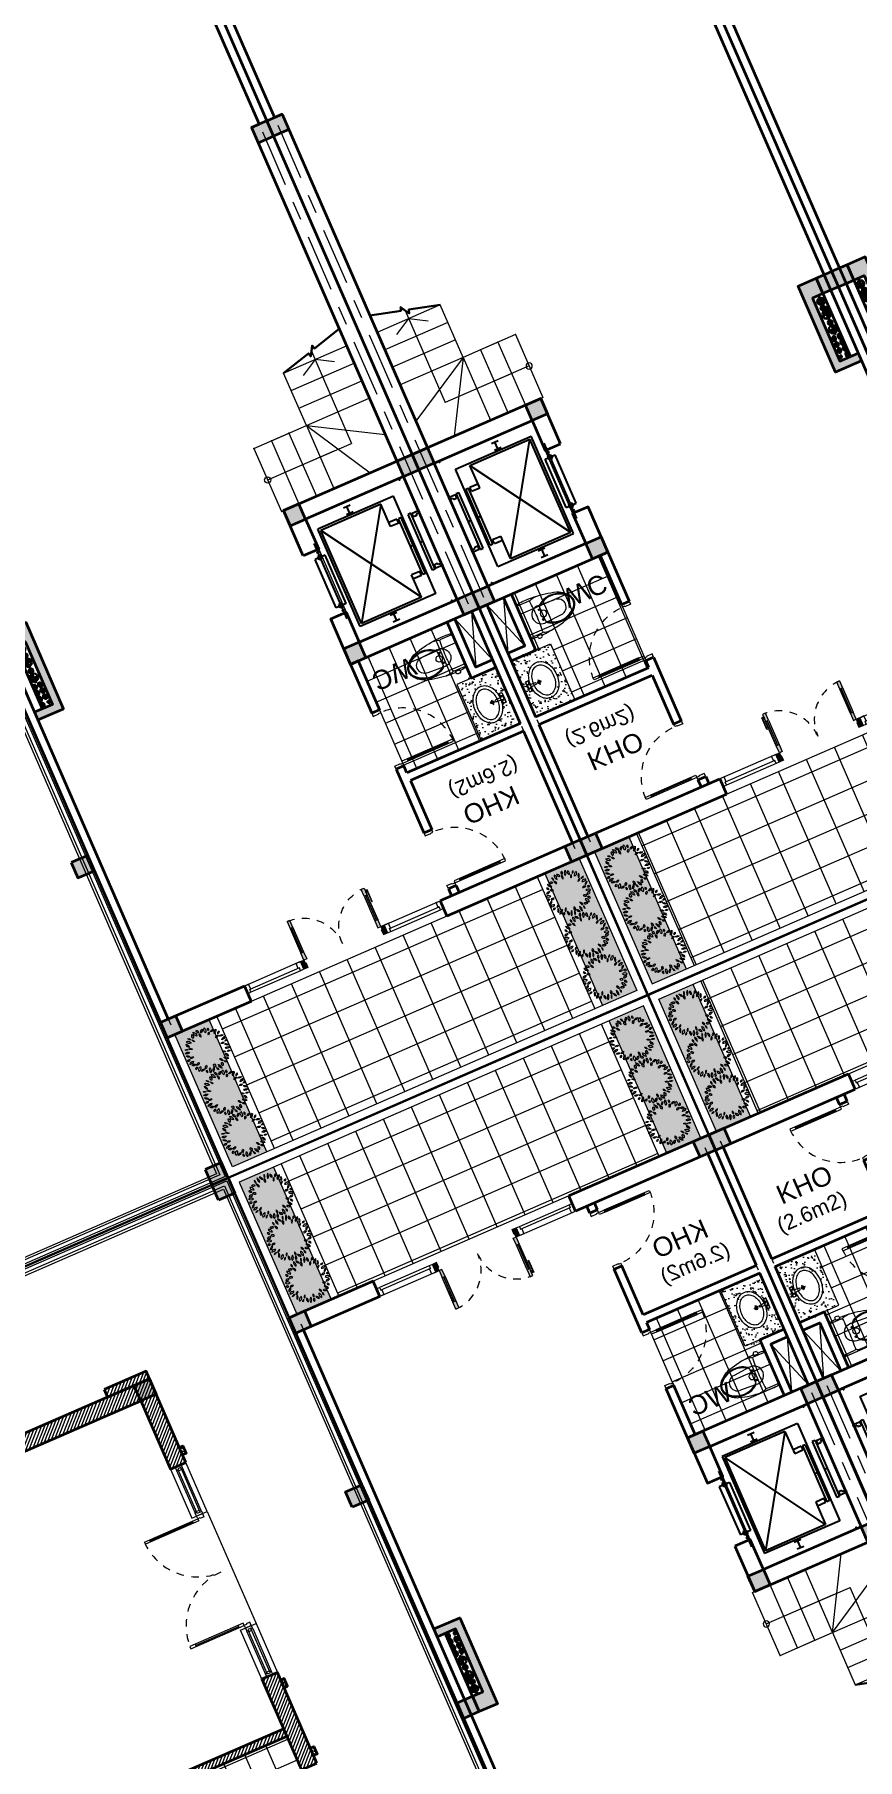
# Model space of a CAD drawing. Header units: millimetres. Extents: x 567980 to 569372, y 2065777 to 2066674.
# Drawn here: x 568692.41 to 568703.2, y 2066442.14 to 2066464.76 of the extents above; entities that cross this region are included whole.
import ezdxf
from ezdxf.enums import TextEntityAlignment as Align

# ---------------------------------------------------------------- set-up
doc = ezdxf.new("R2010")
doc.units = ezdxf.units.MM
for name, pattern in [('ACAD_ISO03W100', [30, 12, -18]), ('CENTER', [3, 1.5, -0.5, 0.5, -0.5]), ('CENTER2', [1.125, 0.75, -0.125, 0.125, -0.125]), ('CONTINOUS', [0]), ('DIVIDEX22', [1.25, 0.625, -0.25, 0, -0.125, 0, -0.25]), ('HIDDEN', [0.75, 0.5, -0.25]), ('HIDDEN2', [0.1875, 0.125, -0.0625]), ('PHANTOM2', [1.25, 0.625, -0.125, 0.125, -0.125, 0.125, -0.125]), ('PHANTOM3', [1.5, 0.625, -0.125, 0.125, -0.125, 0.125, -0.125, 0.125, -0.125])]:
    doc.linetypes.add(name, pattern=pattern)
for name, color, linetype, lineweight in [('A-CAY', 76, 'Continuous', 13), ('A-COT VACH', 2, 'Continuous', 35), ('A-CUA', 25, 'Continuous', 5), ('A-DIM', 251, 'Continuous', 15), ('A-HATCH', 251, 'Continuous', 5), ('A-NET CAT', 214, 'Continuous', 30), ('A-NET THAY', 125, 'Continuous', 18), ('A-NOI THAT', 44, 'Continuous', 9), ('A-TEXT', 7, 'Continuous', 18), ('A-TRUC', 250, 'CENTER', 5), ('A-TUONG', 255, 'Continuous', 35), ('boDnv', 54, 'Continuous', 25), ('N1.1-CN', 4, 'CONTINOUS', 35), ('N1.3-TN', 6, 'CENTER2', 35), ('N1.4-TP', 4, 'PHANTOM2', 35), ('N1.5-TH', 2, 'PHANTOM3', 30), ('N1.6-NM', 3, 'DIVIDEX22', 30), ('N4-OTHER1', 143, 'CONTINOUS', 15)]:
    doc.layers.add(name, color=color, linetype=linetype, lineweight=lineweight)
for name, color, linetype in [('A-NOITHAT', 252, 'Continuous'), ('ChiaLo', 128, 'CENTER'), ('LoLK', 6, 'Continuous'), ('M-CD', 40, 'ACAD_ISO03W100'), ('M-Control', 170, 'CENTER2'), ('M-RP', 140, 'Continuous'), ('QH', 7, 'Continuous')]:
    doc.layers.add(name, color=color, linetype=linetype)
doc.styles.add('A1-arial', font='arial.ttf')

# ---------------------------------------------------------------- blocks, each defined once
blk = doc.blocks.new('NEN')
at = {"layer": 'ChiaLo', "ltscale": 5}
for points in [[(130.171, 135.915), (-19.638, 70.615)], [(16.459, 64.532), (0.476, 101.2)], [(10.959, 62.134), (-5.024, 98.802)], [(5.458, 59.737), (-10.525, 96.405)]]:
    blk.add_lwpolyline(points, dxfattribs=at)
at = {"layer": 'LoLK'}
for points in [[(5.976, 103.597), (0.476, 101.2), (8.467, 82.866), (13.968, 85.263)], [(0.476, 101.2), (-5.024, 98.802), (2.967, 80.468), (8.467, 82.866)], [(-5.024, 98.802), (-10.525, 96.405), (-6.129, 86.321), (-2.533, 78.071), (2.967, 80.468)], [(-6.129, 86.321), (-22.757, 79.074), (-19.638, 70.615), (-2.533, 78.071)], [(8.467, 82.866), (2.967, 80.468), (10.959, 62.134), (16.459, 64.532)], [(2.967, 80.468), (-2.533, 78.071), (1.063, 69.821), (5.458, 59.737), (10.959, 62.134)], [(-2.533, 78.071), (-19.638, 70.615), (-16.52, 62.156), (1.063, 69.821)]]:
    blk.add_lwpolyline(points, close=True, dxfattribs=at)
blk = doc.blocks.new('NEN H01')
at = {"layer": 'LoLK'}
for points in [[(-134.818, 40), (-140.818, 40), (-140.818, 29), (-140.818, 20), (-134.818, 20)], [(-128.818, 40), (-134.818, 40), (-134.818, 20), (-128.818, 20)], [(-122.818, 40), (-128.818, 40), (-128.818, 20), (-122.818, 20)], [(-140.818, 29), (-158.956, 29), (-159.478, 20), (-140.818, 20)], [(-140.818, 20), (-159.478, 20), (-159.999, 11), (-140.818, 11)], [(-134.818, 20), (-140.818, 20), (-140.818, 11), (-140.818, 0), (-134.818, 0)], [(-128.818, 20), (-134.818, 20), (-134.818, 0), (-128.818, 0)]]:
    blk.add_lwpolyline(points, close=True, dxfattribs=at)
blk = doc.blocks.new('cot 220')
at = {"layer": 'A-COT VACH'}
h = blk.add_hatch(color=256, dxfattribs=at)
h.dxf.hatch_style = 1
h.paths.add_polyline_path([(110, 110), (-110, 110), (-110, -110), (110, -110)])
blk.add_lwpolyline([(-110, -110), (110, -110), (110, 110), (-110, 110)], close=True, dxfattribs=at)
blk = doc.blocks.new('phào cửa')
at = {"layer": 'A-HATCH'}
h = blk.add_hatch(dxfattribs=at)
h.set_pattern_fill('ANSI31', color=256, scale=250)
h.set_pattern_definition([(45, (-237697.46, 7620.01), (-22.097087, 22.097087), [])])
h.paths.add_polyline_path([(0, 0), (0, 110), (-50, 110), (-50, 0)])
at = {"layer": 'A-TUONG'}
blk.add_lwpolyline([(0, 0), (0, 110), (-50, 110), (-50, 0)], close=True, dxfattribs=at)
blk = doc.blocks.new('*U400')
at = {"layer": 'A-CUA', "color": 32}
for points in [[(60, -40), (45, -40), (45, -18), (0, -18), (0, -40), (0, -40), (0, -82), (0, -82), (0, -103), (45, -103), (45, -82), (60, -82)], [(30, -82), (60, -82), (60, -40), (30, -40)], [(640, -40), (655, -40), (655, -18), (700, -18), (700, -40), (700, -40), (700, -82), (700, -82), (700, -103), (655, -103), (655, -82), (640, -82)], [(670, -82), (640, -82), (640, -40), (670, -40)]]:
    blk.add_lwpolyline(points, close=True, dxfattribs=at)
at = {"layer": 'A-CUA', "color": 37, "lineweight": -2}
for points in [[(45, -18), (655, -18), (655, -40), (45, -40)], [(45, -82), (655, -82), (655, -103), (45, -103)]]:
    blk.add_lwpolyline(points, close=True, dxfattribs=at)
blk = doc.blocks.new('*U375')
for p, q in [((90, -100), (50, -100)), ((70, -100), (70, -917)), ((2043, -100), (2083, -100)), ((2063, -100), (2063, -917)), ((90, -917), (50, -917)), ((2043, -917), (2083, -917))]:
    blk.add_line(p, q)
for points in [[(0, 113), (60, 113), (60, 40), (50, 40), (50, 0), (0, 0)], [(50, 0), (90, 0), (90, -1017), (50, -1017)], [(2083, 0), (2043, 0), (2043, -1017), (2083, -1017)], [(2133, 113), (2073, 113), (2073, 40), (2083, 40), (2083, 0), (2133, 0)]]:
    blk.add_lwpolyline(points, close=True)
at = {"linetype": 'HIDDEN2'}
for centre, start, end in [((50, 0), 270, 0), ((2083, 0), 180, 270)]:
    blk.add_arc(centre, 1017, start, end, dxfattribs=at)
blk = doc.blocks.new('CỦA DI SAU')
at = {"layer": 'A-NET THAY'}
blk.add_line((2200, 0), (3800, 0), dxfattribs=at)
for points in [[(2200, 0), (1500, 0), (1500, -220), (2200, -220)], [(3800, 0), (4500, 0), (4500, -220), (3800, -220)]]:
    blk.add_lwpolyline(points, close=True, dxfattribs=at)
at = {"layer": 'A-CUA', "xscale": -1}
blk.add_blockref('*U400', (2200, -49, 0), dxfattribs=at)
at = {"layer": 'A-CUA', "extrusion": (0, 0, -1), "xscale": -0.7500000000000002, "yscale": 0.7500000000000002, "zscale": -0.7500000000000002}
blk.add_blockref('*U375', (-2200, -152), dxfattribs=at)
at = {"layer": 'A-CUA'}
blk.add_blockref('*U400', (3800, -49), dxfattribs=at)
at = {"layer": 'A-TUONG', "xscale": -1, "rotation": 90}
blk.add_blockref('phào cửa', (1390, 0, 0), dxfattribs=at)
at = {"layer": 'A-TUONG', "rotation": 270}
blk.add_blockref('phào cửa', (4610, 0, 0), dxfattribs=at)
blk = doc.blocks.new('A$C1a95cbaf')
at = {"layer": 'A-HATCH'}
h = blk.add_hatch(dxfattribs=at)
h.set_pattern_fill('ANSI31', color=256, scale=300)
h.set_pattern_definition([(45, (-121341.862, 350750.01), (-26.5165043, 26.5165043), [])])
h.paths.add_polyline_path([(110, 600), (0, 600), (0, 0), (110, 0)])
at = {"layer": 'A-TUONG', "elevation": 0}
blk.add_lwpolyline([(110, 0), (0, 0), (0, 600), (110, 600)], close=True, dxfattribs=at)
blk = doc.blocks.new('cum dh a3.3.1.6.7')
at = {"layer": 'A-HATCH'}
h = blk.add_hatch(dxfattribs=at)
h.set_pattern_fill('ANSI31', color=256, scale=0.3)
h.set_pattern_definition([(45, (-120.69891, 437.5), (-0.0265165043, 0.0265165043), [])])
h.paths.add_polyline_path([(6.999, -5.23), (6.779, -5.23), (6.779, -3.8), (6.999, -3.8)])
h.paths.add_polyline_path([(5.799, 0), (6.999, 0), (6.999, -2.2), (6.779, -2.2), (6.779, -0.22), (5.799, -0.22)])
h.paths.add_polyline_path([(1.499, 0), (2.799, 0), (2.799, -0.22), (1.499, -0.22)])
h.paths.add_polyline_path([(2.089, -2.47), (2.089, -2.58), (1.979, -2.58), (1.979, -2.47)])
h.paths.add_polyline_path([(2.089, -1.67), (2.089, -0.22), (1.979, -0.22), (1.979, -1.67)])
at = {"layer": 'A-HATCH', "ltscale": 100, "transparency": 33554687}
h = blk.add_hatch(dxfattribs=at)
h.set_pattern_fill('_USER', color=256, scale=0.3, double=1, pattern_type=0)
h.set_pattern_definition([(360, (-5295.39034, -142.6809), (1e-17, 0.3), []), (90, (-5295.39034, -142.6809), (-0.3, 3e-17), [])])
h.paths.add_polyline_path([(0.709, -1.28), (0.709, -2.58), (1.979, -2.58), (1.979, -2.47), (1.979, -1.67), (1.979, -0.22), (1.499, -0.22), (0.599, -0.22), (0.109, -0.22), (0.109, -1.28)])
at = {"layer": 'A-TUONG', "elevation": 0}
for points in [[(1.499, 0), (2.799, 0), (2.799, -0.22), (1.499, -0.22)], [(5.799, 0), (6.999, 0), (6.999, -2.2), (6.779, -2.2), (6.779, -0.22), (5.799, -0.22)], [(2.089, -1.67), (2.089, -0.22), (1.979, -0.22), (1.979, -1.67)]]:
    blk.add_lwpolyline(points, close=True, dxfattribs=at)
at = {"layer": 'A-COT VACH', "xscale": 0.001, "yscale": 0.001, "zscale": 0.001, "rotation": 359.9999999999999}
blk.add_blockref('cot 220', (6.889, -0.11, 0), dxfattribs=at)
at = {"layer": 'A-TUONG'}
for name, p, xscale, yscale, zscale, rotation in [('phào cửa', (1.609, 0, 0), 0.0009999999999999998, 0.0009999999999999998, 0.0009999999999999998, 270), ('CỦA DI SAU', (7.299, 0), -0.001, 0.001, 0.001, 359.9999999999999), ('A$C1a95cbaf', (6.998, -0.6, 0), 0.001, 0.001, 0.001, 359.9999999999999)]:
    blk.add_blockref(name, p, dxfattribs=dict(at, xscale=xscale, yscale=yscale, zscale=zscale, rotation=rotation))
blk = doc.blocks.new('*U308')
h = blk.add_hatch(color=254)
h.dxf.hatch_style = 1
h.paths.add_polyline_path([(22, 345), (22, 514), (50, 514), (50, 486), (27, 486), (27, 345)])
h = blk.add_hatch(color=253)
h.dxf.hatch_style = 1
h.paths.add_polyline_path([(50, 450), (90, 450), (90, 550), (50, 550)])
h.paths.add_polyline_path([(50, 100), (90, 100), (90, 0), (50, 0)])
h = blk.add_hatch(color=253)
h.dxf.hatch_style = 1
h.paths.add_polyline_path([(1150, 100), (1110, 100), (1110, 0), (1150, 0)])
h.paths.add_polyline_path([(1150, 450), (1110, 450), (1110, 550), (1150, 550)])
h = blk.add_hatch(color=254)
h.dxf.hatch_style = 1
h.paths.add_polyline_path([(50, 450), (90, 450), (90, 100), (50, 100)])
h = blk.add_hatch(color=254)
h.dxf.hatch_style = 1
h.paths.add_polyline_path([(1110, 450), (1150, 450), (1150, 100), (1110, 100)])
h = blk.add_hatch(color=253)
h.dxf.hatch_style = 1
h.paths.add_polyline_path([(0, 0), (50, 0), (50, -40), (60, -40), (60, -110), (0, -110)])
h = blk.add_hatch(color=253)
h.dxf.hatch_style = 1
h.paths.add_polyline_path([(1200, 0), (1150, 0), (1150, -40), (1140, -40), (1140, -110), (1200, -110)])
at = {"linetype": 'Continuous'}
blk.add_line((70, 100), (70, 450), dxfattribs=at)
for p, q in [((90, 450), (90, 100)), ((1110, 450), (1110, 100)), ((1130, 100), (1130, 450))]:
    blk.add_line(p, q)
for points in [[(22, 345), (22, 514), (50, 514), (50, 486), (27, 486), (27, 345)], [(50, 450), (90, 450), (90, 100), (50, 100)], [(1110, 450), (1150, 450), (1150, 100), (1110, 100)], [(0, 0), (50, 0), (50, -40), (60, -40), (60, -110), (0, -110)], [(1200, 0), (1150, 0), (1150, -40), (1140, -40), (1140, -110), (1200, -110)]]:
    blk.add_lwpolyline(points, close=True)
for points in [[(50, 450), (90, 450), (90, 550), (50, 550), (50, 450)], [(50, 453), (50, 100)], [(1150, 450), (1110, 450), (1110, 550), (1150, 550), (1150, 450)], [(1150, 453), (1150, 100)], [(50, 100), (90, 100), (90, 0), (50, 0), (50, 100)], [(1150, 100), (1110, 100), (1110, 0), (1150, 0), (1150, 100)]]:
    blk.add_lwpolyline(points)
at = {"linetype": 'HIDDEN', "ltscale": 30}
for points in [[(600, 0, 0.414214), (50, 550, 0.414214)], [(600, 0, -0.414214), (1150, 550, -0.414214)]]:
    blk.add_lwpolyline(points, format="xyb", dxfattribs=at)
blk = doc.blocks.new('*U295')
at = {"ltscale": 10}
for p, q in [((800, 0), (0, 0)), ((755, -70), (45, -70)), ((755, -110), (45, -110))]:
    blk.add_line(p, q, dxfattribs=at)
for points in [[(0, -110), (45, -110), (45, -70), (60, -70), (60, 0), (0, 0)], [(800, -110), (755, -110), (755, -70), (740, -70), (740, 0), (800, 0)]]:
    blk.add_lwpolyline(points, close=True, dxfattribs=at)
blk = doc.blocks.new('*U307')
blk.add_line((70, -100), (70, -867))
for points in [[(0, 147), (60, 147), (60, 40), (50, 40), (50, 0), (0, 0)], [(1067, 147), (1007, 147), (1007, 40), (1017, 40), (1017, 0), (1067, 0)], [(50, 0), (50, -967), (90, -967), (90, 0)], [(50, -100), (90, -100), (90, -867), (50, -867)]]:
    blk.add_lwpolyline(points, close=True)
at = {"linetype": 'HIDDEN'}
blk.add_arc((50, 0), 967, 270, 0, dxfattribs=at)
blk = doc.blocks.new('AP11B2')
at = {"layer": 'A-NOITHAT'}
for p, q in [((558, 1417), (-568, 1417)), ((-435, 1392), (-435, 1442)), ((-385, 1392), (-385, 1442)), ((-335, 1442), (-385, 1442)), ((360, 1492), (-360, 1492)), ((-360, 1342), (-360, 1492)), ((-335, 1392), (-335, 1442)), ((385, 1442), (335, 1442)), ((335, 1392), (335, 1442)), ((360, 1342), (360, 1492)), ((385, 1392), (385, 1442)), ((435, 1392), (435, 1442)), ((-725, 166), (-725, 1292)), ((725, 1292), (-725, 1292)), ((-695, 366), (-695, 1262)), ((695, 1262), (-695, 1262)), ((695, 366), (-695, 1262)), ((-695, 366), (695, 1262)), ((-335, 1392), (-385, 1392)), ((360, 1342), (-360, 1342)), ((385, 1392), (335, 1392)), ((695, 366), (695, 1262)), ((725, 166), (725, 1292)), ((-850, 757), (-850, 857)), ((-750, 807), (-850, 807)), ((-750, 757), (-750, 857)), ((750, 757), (750, 857)), ((750, 807), (850, 807)), ((850, 757), (850, 857)), ((-360, 366), (-695, 366)), ((-420, 246), (-420, 366)), ((-360, 246), (-420, 246)), ((-360, 246), (-360, 366)), ((695, 366), (360, 366)), ((360, 246), (360, 366)), ((420, 246), (360, 246)), ((420, 246), (420, 366)), ((725, 166), (-725, 166)), ((417, 226), (-417, 226)), ((-417, 186), (-417, 226)), ((417, 186), (-417, 186)), ((417, 79), (-417, 79)), ((-417, 39), (-417, 79)), ((417, 39), (-417, 39)), ((-407, -67), (-407, 25)), ((-367, 25), (-407, 25)), ((-357, -15), (-357, 15)), ((0, 186), (0, 226)), ((0, 39), (0, 79)), ((357, -15), (357, 15)), ((407, 25), (367, 25)), ((407, -67), (407, 25)), ((417, 186), (417, 226)), ((417, 39), (417, 79)), ((-387, -77), (-397, -77)), ((-377, -67), (-377, -25)), ((-367, -25), (-377, -25)), ((377, -25), (367, -25)), ((377, -67), (377, -25)), ((397, -77), (387, -77))]:
    blk.add_line(p, q, dxfattribs=at)
for centre, start, end in [((-367, 15), 0, 90), ((367, 15), 90, 180), ((-397, -67), 180, 270), ((-387, -67), 270, 0), ((-367, -15), 270, 0), ((367, -15), 180, 270), ((387, -67), 180, 270), ((397, -67), 270, 0)]:
    blk.add_arc(centre, 10, start, end, dxfattribs=at)
for p in [(-900, 0), (900, 0)]:
    blk.add_point(p, dxfattribs=at)
blk = doc.blocks.new('*U306')
blk.add_line((70, -100), (70, -867))
for points in [[(0, 147), (60, 147), (60, 40), (50, 40), (50, 0), (0, 0)], [(1067, 147), (1007, 147), (1007, 40), (1017, 40), (1017, 0), (1067, 0)], [(50, 0), (50, -967), (90, -967), (90, 0)], [(50, -100), (90, -100), (90, -867), (50, -867)]]:
    blk.add_lwpolyline(points, close=True)
at = {"linetype": 'HIDDEN'}
blk.add_arc((50, 0), 967, 270, 0, dxfattribs=at)
blk = doc.blocks.new('xi')
for p, q in [((31751, -119432), (31751, -119586)), ((31977, -119418), (31763, -119418)), ((31977, -119418), (32191, -119418)), ((32202, -119432), (32202, -119586)), ((32234, -119513), (32202, -119517)), ((32215, -119526), (32202, -119526)), ((32215, -119563), (32202, -119563)), ((32234, -119573), (32202, -119569)), ((32215, -119516), (32215, -119571)), ((32256, -119534), (32256, -119553)), ((31855, -119684), (31870, -119914)), ((31858, -119700), (31867, -119700)), ((31879, -119691), (32075, -119691)), ((31900, -119663), (31900, -119691)), ((31902, -119661), (31912, -119661)), ((31914, -119663), (31914, -119691)), ((31914, -119678), (31927, -119678)), ((31929, -119680), (31929, -119691)), ((32025, -119680), (32025, -119691)), ((32040, -119678), (32027, -119678)), ((32040, -119663), (32040, -119691)), ((32052, -119661), (32042, -119661)), ((32054, -119663), (32054, -119691)), ((32098, -119684), (32083, -119914)), ((32096, -119700), (32087, -119700))]:
    blk.add_line(p, q)
blk.add_circle((31977, -119703), 42.5)
for points in [[(31732, -119673), (31727, -119629), (31725, -119585), (31726, -119541)], [(31726, -119541), (31726, -119510), (31728, -119478), (31732, -119447)], [(31732, -119447), (31733, -119431), (31746, -119418), (31763, -119418)], [(31735, -119709), (31735, -119679), (31738, -119650), (31744, -119622)], [(31744, -119622), (31747, -119614), (31752, -119607), (31758, -119601)], [(31751, -119432), (31751, -119424), (31758, -119418), (31766, -119418)], [(31758, -119601), (31754, -119597), (31751, -119592), (31751, -119586)], [(31977, -119611), (31904, -119610), (31831, -119607), (31758, -119601)], [(32195, -119601), (32122, -119607), (32050, -119610), (31977, -119611)], [(32187, -119418), (32195, -119418), (32202, -119424), (32202, -119432)], [(32191, -119418), (32207, -119418), (32220, -119431), (32221, -119447)], [(32202, -119586), (32202, -119592), (32199, -119597), (32195, -119601)], [(32195, -119601), (32201, -119607), (32206, -119614), (32209, -119622)], [(32209, -119622), (32215, -119650), (32218, -119679), (32218, -119709)], [(32221, -119447), (32224, -119469), (32226, -119492), (32226, -119514)], [(32228, -119573), (32227, -119606), (32225, -119639), (32221, -119673)], [(31790, -119971), (31759, -119874), (31740, -119774), (31732, -119673)], [(31797, -119926), (31789, -119886), (31790, -119845), (31801, -119805)], [(31899, -120097), (31831, -120035), (31796, -119943), (31805, -119851)], [(31801, -119805), (31810, -119769), (31827, -119734), (31850, -119704)], [(31805, -119851), (31807, -119829), (31812, -119808), (31820, -119788)], [(31820, -119788), (31832, -119754), (31849, -119723), (31871, -119695)], [(31850, -119704), (31852, -119701), (31854, -119700), (31858, -119700)], [(31871, -119695), (31873, -119692), (31875, -119691), (31879, -119691)], [(31900, -119663), (31900, -119662), (31901, -119661), (31902, -119661)], [(31912, -119661), (31913, -119661), (31914, -119662), (31914, -119663)], [(31927, -119678), (31928, -119678), (31929, -119679), (31929, -119680)], [(32025, -119680), (32025, -119679), (32026, -119678), (32027, -119678)], [(32040, -119663), (32040, -119662), (32041, -119661), (32042, -119661)], [(32052, -119661), (32053, -119661), (32054, -119662), (32054, -119663)], [(32148, -119851), (32158, -119943), (32123, -120035), (32054, -120097)], [(32075, -119691), (32078, -119691), (32081, -119692), (32083, -119695)], [(32083, -119695), (32104, -119723), (32122, -119754), (32134, -119788)], [(32096, -119700), (32099, -119700), (32102, -119701), (32104, -119704)], [(32104, -119704), (32127, -119734), (32143, -119769), (32152, -119805)], [(32134, -119788), (32141, -119808), (32146, -119829), (32148, -119851)], [(32152, -119805), (32163, -119845), (32165, -119886), (32157, -119926)], [(32221, -119673), (32214, -119774), (32194, -119874), (32163, -119971)], [(31803, -120001), (31798, -119992), (31793, -119981), (31790, -119971)], [(31882, -120098), (31839, -120049), (31809, -119990), (31797, -119926)], [(31868, -120091), (31842, -120065), (31820, -120035), (31803, -120001)], [(31977, -120018), (31919, -120018), (31872, -119972), (31870, -119914)], [(32083, -119914), (32082, -119972), (32034, -120018), (31977, -120018)], [(32157, -119926), (32144, -119990), (32115, -120049), (32071, -120098)], [(32151, -120001), (32134, -120035), (32112, -120065), (32085, -120091)], [(32163, -119971), (32160, -119981), (32156, -119992), (32151, -120001)], [(31977, -120138), (31936, -120138), (31896, -120121), (31868, -120091)], [(32054, -120097), (32010, -120138), (31943, -120138), (31899, -120097)], [(32085, -120091), (32057, -120121), (32018, -120138), (31977, -120138)]]:
    blk.add_open_spline(points, degree=3)
for points in [[(31855, -119684), (31847, -119617), (31896, -119556), (31963, -119549), (31968, -119548), (31972, -119548), (31977, -119548)], [(31977, -119548), (32044, -119548), (32099, -119603), (32099, -119670), (32099, -119675), (32099, -119679), (32098, -119684)], [(32234, -119513), (32245, -119512), (32256, -119521), (32256, -119533), (32256, -119534), (32256, -119534), (32256, -119534)], [(32256, -119553), (32256, -119564), (32246, -119574), (32234, -119574), (32234, -119574), (32234, -119574), (32234, -119573)], [(32071, -120098), (32024, -120150), (31944, -120154), (31892, -120107), (31888, -120104), (31885, -120101), (31882, -120098)]]:
    blk.add_open_spline(points, degree=3, knots=[0, 0, 0, 0, 1, 1, 1, 2, 2, 2, 2])
blk = doc.blocks.new('A$C78CE4EF6')
at = {"linetype": 'Continuous'}
for points in [[(40, 215, 0.136399), (60, 141, 0.10697), (119, 79, 0.081394), (196, 43, 0.069468), (290, 30, 0.069468), (384, 43, 0.081394), (461, 79, 0.10697), (520, 141, 0.136399), (540, 215, 0.136399), (520, 289, 0.10697), (461, 351, 0.081394), (384, 387, 0.069468), (290, 400, 0.069468), (196, 387, 0.081394), (119, 351, 0.10697), (60, 289, 0.136399)], [(83, 215, 0.136399), (97, 164, 0.10697), (144, 114, 0.081394), (208, 84, 0.069468), (290, 73, 0.069468), (372, 84, 0.081394), (436, 114, 0.10697), (483, 164, 0.136399), (497, 215, 0.136399), (483, 266, 0.10697), (436, 316, 0.081394), (372, 346, 0.069468), (290, 357, 0.069468), (208, 346, 0.081394), (144, 316, 0.10697), (97, 266, 0.136399)]]:
    blk.add_lwpolyline(points, format="xyb", close=True, dxfattribs=at)
for points in [[(273, 408), (220, 408), (220, 428), (220, 448), (290, 448), (360, 448), (360, 428), (360, 408), (308, 408)], [(255, 282), (290, 282), (326, 282)], [(323, 438), (258, 438)], [(260, 428), (271, 428)], [(290, 251), (290, 308)], [(320, 428), (310, 428)]]:
    blk.add_lwpolyline(points, dxfattribs=at)
blk.add_lwpolyline([(258, 418), (267, 418, -0.385832), (272, 413), (279, 326, 0.270314), (302, 326), (309, 413, -0.385832), (314, 418), (323, 418)], format="xyb", dxfattribs=at)
for centre, radius in [((240, 428), 20), ((290, 282), 21.6), ((290, 282), 17.2), ((340, 428), 20)]:
    blk.add_circle(centre, radius, dxfattribs=at)
blk = doc.blocks.new('N-ONGDUNG')
at = {"layer": 'N4-OTHER1', "ltscale": 10}
h = blk.add_hatch(dxfattribs=at)
h.set_pattern_fill('ANSI31', color=256, scale=36, angle=-90, style=0)
h.set_pattern_definition([(315, (39548.85, 159241.4585), (3.18198052, 3.18198052), [])])
h.paths.add_polyline_path([(0, 45, -0.414214), (45, 0), (0, 0)])
h.paths.add_polyline_path([(-45, 0, -0.414214), (0, 45), (0, 0, 1)])
h.paths.add_polyline_path([(0, 0), (45, 0, -1)])
at = {"linetype": 'Continuous', "ltscale": 10}
for p, q in [((63, 0), (-63, 0)), ((0, 63), (0, -63))]:
    blk.add_line(p, q, dxfattribs=at)
blk.add_circle((0, 0), 45, dxfattribs=at)
for centre, start, end in [((-23, 0), 0, 180), ((23, 0), 180, 0)]:
    blk.add_arc(centre, 22.5, start, end, dxfattribs=at)
blk = doc.blocks.new('$cc')
h = blk.add_hatch()
h.set_pattern_fill('_USER', color=8, scale=0.05, angle=45, style=0, pattern_type=0)
h.set_pattern_definition([(45, (-200956.024176, 465343.044346), (-0.0353553390593, 0.0353553390593), [])])
edge = h.paths.add_edge_path()
edge.add_arc((-0.19, -0.25), 0.313, -53.1301, 53.1301, ccw=False)
edge.add_arc((0, 0), 0.5, 90, 270, ccw=False)
edge.add_arc((0.19, 0.25), 0.312, 126.8699, 233.1301)
at = {"color": 8}
blk.add_lwpolyline([(0, 0, -0.5), (0, -0.5, -1), (0, 0.5, 0.5), (0, 0, 0.333333), (0, 0, 0.333333)], format="xyb", dxfattribs=at)
blk.add_circle((0, 0), 0.5)
blk = doc.blocks.new('A$C9810a9bf')
at = {"layer": 'M-RP', "ltscale": 200}
for centre, radius in [((-14.75, 0), 14.75), ((-14.75, 0), 4.75), ((17.95, 0), 17.95), ((17.95, 0), 7.95)]:
    blk.add_circle(centre, radius, dxfattribs=at)
blk.add_ellipse((3.2, 0), major_axis=(-32.7, 0), ratio=0.75611402, dxfattribs=at)
at = {"layer": 'M-RP', "ltscale": 200, "xscale": 9.5, "yscale": 9.5, "zscale": 9.5, "rotation": 180}
blk.add_blockref('$cc', (-14.75, 0), dxfattribs=at)
at = {"layer": 'M-RP', "ltscale": 200, "xscale": 15.9, "yscale": 15.9, "zscale": 15.9}
blk.add_blockref('$cc', (17.95, 0), dxfattribs=at)
blk = doc.blocks.new('A$Caa2107e4')
at = {"layer": 'M-Control', "ltscale": 0.03}
for centre, radius in [((-14.75, 0), 14.75), ((-14.75, 0), 4.75), ((17.95, 0), 17.95), ((17.95, 0), 7.95)]:
    blk.add_circle(centre, radius, dxfattribs=at)
blk.add_ellipse((3.2, 0), major_axis=(-32.7, 0), ratio=0.75611402, dxfattribs=at)
at = {"layer": 'M-Control', "ltscale": 0.03, "xscale": 9.5, "yscale": 9.5, "zscale": 9.5, "rotation": 180}
blk.add_blockref('$cc', (-14.75, 0), dxfattribs=at)
at = {"layer": 'M-Control', "ltscale": 0.03, "xscale": 15.9, "yscale": 15.9, "zscale": 15.9}
blk.add_blockref('$cc', (17.95, 0), dxfattribs=at)
blk = doc.blocks.new('truc kt')
at = {"layer": 'A-HATCH'}
h = blk.add_hatch(color=256, dxfattribs=at)
h.dxf.hatch_style = 1
h.paths.add_polyline_path([(110, 1010), (110, 1120), (-260, 1120), (-260, -110), (0, -110), (0, 110), (-150, 110), (-150, 1010)])
at = {"layer": 'A-TUONG'}
for points in [[(110, 1010), (110, 1120), (-260, 1120), (-260, -110), (0, -110), (0, 110), (-150, 110), (-150, 1010), (110, 1010)], [(0, 110), (0, 1010)]]:
    blk.add_lwpolyline(points, dxfattribs=at)
at = {"layer": 'M-CD', "xscale": 34, "yscale": 34, "zscale": 34}
blk.add_blockref('$cc', (-116, 961), dxfattribs=at)
at = {"layer": 'M-RP', "ltscale": 200, "rotation": 90}
for name, p in [('A$C9810a9bf', (-101, 876)), ('A$Caa2107e4', (-101, 876)), ('A$C9810a9bf', (-26, 961)), ('A$Caa2107e4', (-26, 961)), ('A$C9810a9bf', (-26, 876)), ('A$Caa2107e4', (-26, 876)), ('A$C9810a9bf', (-101, 790)), ('A$Caa2107e4', (-101, 790)), ('A$C9810a9bf', (-101, 705)), ('A$Caa2107e4', (-101, 705)), ('A$C9810a9bf', (-26, 790)), ('A$Caa2107e4', (-26, 790)), ('A$C9810a9bf', (-26, 705)), ('A$Caa2107e4', (-26, 705))]:
    blk.add_blockref(name, p, dxfattribs=at)
at = {"layer": 'N1.1-CN', "xscale": 0.4444444444444456, "yscale": 0.4444444444444456, "zscale": 0.4444444444444456, "rotation": 90}
blk.add_blockref('N-ONGDUNG', (-20, 309), dxfattribs=at)
at = {"layer": 'N1.3-TN', "xscale": -1, "rotation": 270}
blk.add_blockref('N-ONGDUNG', (-65, 192), dxfattribs=at)
at = {"layer": 'N1.4-TP', "xscale": 1.222222222222222, "yscale": 1.222222222222222, "zscale": 1.222222222222222, "rotation": 270}
blk.add_blockref('N-ONGDUNG', (-65, 376), dxfattribs=at)
at = {"layer": 'N1.5-TH', "xscale": 0.6666666666666677, "yscale": 0.6666666666666677, "zscale": 0.6666666666666677, "rotation": 90}
for p in [(-65, 495), (-76, 282)]:
    blk.add_blockref('N-ONGDUNG', p, dxfattribs=at)
at = {"layer": 'N1.6-NM', "xscale": -1.222222222222222, "yscale": 1.222222222222222, "zscale": 1.222222222222222, "rotation": 270}
blk.add_blockref('N-ONGDUNG', (-65, 592), dxfattribs=at)
blk = doc.blocks.new('mb-cay40')
at = {"color": 0, "linetype": 'ByBlock'}
for centre, radius, start, end in [((-654, 503), 44.2, 163.4933, 274.4697), ((-693, 471), 44.2, 343.4933, 94.4697), ((-542, 597), 98.1, 183.3189, 263.1904), ((-651, 494), 98.1, 3.3189, 83.1904), ((-554, 556), 69.9, 25.4537, 116.6852), ((-522, 648), 69.9, 205.4537, 296.6852), ((-427, 694), 54.1, 146.8151, 244.0193), ((-496, 675), 54.1, 326.8151, 64.0193), ((-390, 597), 66.9, 168.8066, 257.6391), ((-470, 545), 66.9, 348.8066, 77.6391), ((-300, 710), 100, 149.4737, 231.7586), ((-448, 683), 100, 329.4737, 51.7586), ((-231, 779), 98.1, 192.306, 259.6849), ((-344, 662), 98.1, 12.306, 79.6849), ((-148, 638), 79.7, 145.5248, 220.8327), ((-273, 631), 79.7, 325.5248, 40.8327), ((-136, 737), 62.9, 125.4093, 202.7101), ((-231, 764), 62.9, 305.4093, 22.7101), ((16, 684), 137, 133.8117, 194.3077), ((-211, 749), 137, 313.8117, 14.3077), ((113, 711), 137, 163.4642, 212.7906), ((49, 562), 68.8, 103.8914, 198.9039), ((-134, 676), 137, 343.4642, 32.7906), ((-33, 607), 68.8, 283.8914, 18.9039), ((138, 616), 80.6, 104.1004, 168.465), ((40, 710), 80.6, 284.1004, 348.465), ((230, 506), 141, 100.3005, 160.4476), ((72, 692), 141, 280.3005, 340.4476), ((260, 521), 76.9, 122.5817, 207.18), ((150, 551), 76.9, 302.5817, 27.18), ((300, 426), 53.5, 59.9815, 155.6676), ((278, 494), 53.5, 239.9815, 335.6676), ((-767, 152), 75.6, 44.2576, 108.5927), ((-736, 277), 75.6, 224.2576, 288.5927), ((-743, 226), 96, 30.9482, 110.5784), ((-695, 365), 96, 210.9482, 290.5784), ((-787, 176), 111, 280.8762, 345.4479), ((-659, 40), 111, 100.8762, 165.4479), ((-690, -39), 87.4, 54.9745, 151.3792), ((-716, 74), 87.4, 234.9745, 331.3792), ((-680, 301), 102, 69.7201, 135.6489), ((-718, 468), 102, 249.7201, 315.6489), ((-638, 119), 83.9, 60.5095, 129.292), ((-649, 257), 83.9, 240.5095, 309.292), ((-620, 357), 75.8, 22.5723, 98.3335), ((-561, 461), 75.8, 202.5723, 278.3335), ((213, 369), 79.6, 86.0282, 161.3698), ((143, 474), 79.6, 266.0282, 341.3698), ((159, -75), 77.3, 28.8072, 103.9199), ((208, 37), 77.3, 208.8072, 283.9199), ((243, 141), 78, 58.8748, 131.2135), ((232, 267), 78, 238.8748, 311.2135), ((320, 284), 110, 64.7353, 140.5781), ((282, 453), 110, 244.7353, 320.5781), ((314, -59), 90.4, 71.3712, 141.7535), ((272, 83), 90.4, 251.3712, 321.7535), ((293, 25), 97.6, 29.1952, 106.7189), ((350, 166), 97.6, 209.1952, 286.7189), ((359, 242), 79.1, 90.2529, 173.5221), ((280, 330), 79.1, 270.2529, 353.5221), ((344, 142), 53.6, 28.1981, 112.1918), ((371, 217), 53.6, 208.1981, 292.1918), ((-675, -123), 70, 71.8192, 140.0818), ((-707, -12), 70, 251.8192, 320.0818), ((-557, -163), 78, 113.4753, 203.456), ((-660, -123), 78, 293.4753, 23.456), ((-617, 21), 75, 267.1724, 337.2365), ((-551, -83), 75, 87.1724, 157.2365), ((-605, -147), 107, 271.6328, 352.0268), ((-496, -269), 107, 91.6328, 172.0268), ((-473, -294), 49.3, 76.5419, 193.4774), ((-509, -257), 49.3, 256.5419, 13.4774), ((-342, -221), 95.9, 122.8873, 186.7253), ((-489, -152), 95.9, 302.8873, 6.7253), ((-314, -281), 91.1, 159.117, 230.3606), ((-457, -318), 91.1, 339.117, 50.3606), ((-220, -348), 109, 122.117, 201.7275), ((-379, -297), 109, 302.117, 21.7275), ((-170, -364), 62.5, 129.7475, 206.0709), ((-267, -343), 62.5, 309.7475, 26.0709), ((-133, -236), 75.4, 148.7877, 221.5977), ((-253, -247), 75.4, 328.7877, 41.5977), ((-160, -372), 84.6, 5.3196, 80.419), ((-61, -281), 84.6, 185.3196, 260.419), ((100, -278), 148, 165.2071, 218.3217), ((-159, -332), 148, 345.2071, 38.3217), ((-19, -211), 70.3, 353.65, 74.6514), ((70, -151), 70.3, 173.65, 254.6514), ((110, -276), 64.3, 156.7754, 231.288), ((11, -301), 64.3, 336.7754, 51.288), ((113, -290), 96.7, 38.6962, 106.2415), ((162, -137), 96.7, 218.6962, 286.2415), ((133, -213), 116, 6.5487, 76.8911), ((275, -87), 116, 186.5487, 256.8911), ((243, -118), 50.7, 359.2557, 87.6287), ((296, -68), 50.7, 179.2557, 267.6287)]:
    blk.add_arc(centre, radius, start, end, dxfattribs=at)
blk = doc.blocks.new('*U312')
at = {"layer": 'A-CAY', "xscale": 0.0005000000000000001, "yscale": 0.0005000000000000001, "zscale": 0.0005000000000000001, "rotation": 296.5718179110141}
blk.add_blockref('mb-cay40', (-0.044, -0.134), dxfattribs=at)
blk = doc.blocks.new('*U313')
at = {"layer": 'A-NET THAY', "color": 0, "linetype": 'ByBlock', "lineweight": -2, "transparency": 16777216}
for p in [(0, 0), (0.6, 0), (1.2, 0)]:
    blk.add_blockref('*U312', p, dxfattribs=at)
blk = doc.blocks.new('*U314')
at = {"layer": 'A-CAY', "xscale": 0.0005, "yscale": 0.0005, "zscale": 0.0005, "rotation": 296.5718179110141}
blk.add_blockref('mb-cay40', (-0.044, -0.134), dxfattribs=at)
blk = doc.blocks.new('*U315')
at = {"layer": 'A-NET THAY', "color": 0, "linetype": 'ByBlock', "lineweight": -2, "transparency": 16777216}
for p in [(0, 0), (0.6, 0), (1.2, 0)]:
    blk.add_blockref('*U314', p, dxfattribs=at)
blk = doc.blocks.new('MBT1 A1')
at = {"layer": 'A-HATCH', "true_color": 0x46cb3a}
h = blk.add_hatch(dxfattribs=at)
h.set_pattern_fill('CROSS', color=95, scale=0.2, angle=-63.4282, double=1)
h.set_pattern_definition([(296.571818, (-410.51707, -66.48982), (0.0670846797, -0.022352757), [0.025, -0.075]), (26.571818, (-410.522656, -66.50659), (0.022352757, 0.0670846797), [0.025, -0.075])])
h.paths.add_polyline_path([(0.6, -0.11), (0.11, -0.11), (0.11, -2), (0.22, -2), (0.6, -2)])
h.paths.add_polyline_path([(5.89, -0.11), (5.4, -0.11), (5.4, -2), (5.89, -2)])
at = {"layer": 'A-HATCH'}
h = blk.add_hatch(dxfattribs=at)
h.set_pattern_fill('SQRTMPLT', color=256, scale=0.4, pattern_type=2)
h.set_pattern_definition([(6e-15, (-410.51707, -66.48982), (-3e-17, 0.4), []), (90, (-410.51707, -66.48982), (-0.4, 0), [])])
h.paths.add_polyline_path([(4.8, -2), (5.29, -2), (5.29, -0.11), (0.71, -0.11), (0.71, -2), (2, -2)])
at = {"layer": 'A-HATCH', "ltscale": 100}
h = blk.add_hatch(dxfattribs=at)
h.set_pattern_fill('AR-CONC', color=251, scale=0.03, double=1)
h.set_pattern_definition([(50, (-4959.39346, 138.08166), (0.215178055, -0.0188256405), [0.0225, -0.2475]), (355, (-4959.39346, 138.08166), (-0.0416254, 0.22565764), [0.018, -0.198]), (100.4514445, (-4959.37553, 138.0801), (0.173552654, 0.206831997), [0.019122058, -0.210342634]), (46.1842, (-4959.39346, 138.14166), (0.320172399, -0.049655784), [0.03375, -0.37125]), (96.6356355, (-4959.36678, 138.13752), (0.280398584, 0.29223558), [0.028683103, -0.315514128]), (351.184164, (-4959.39346, 138.14166), (0.280398584, 0.29223558), [0.027, -0.297]), (21, (-4959.36346, 138.12666), (0.1790721156, -0.120785667), [0.0225, -0.2475]), (326, (-4959.36346, 138.12666), (0.0729946, 0.217545014), [0.018, -0.198]), (71.4514447, (-4959.34854, 138.1166), (0.252066713, 0.096759346), [0.019122057, -0.210342634]), (37.5, (-4959.39346, 138.08166), (0.0036479566, 0.0998681561), [0, -0.1956, 0, -0.201, 0, -0.19875]), (7.5, (-4959.39346, 138.08166), (0.0789208612, 0.1183235136), [0, -0.1146, 0, -0.1911, 0, -0.07575]), (327.5, (-4959.46036, 138.08166), (0.1601467309, -0.0067664615), [0, -0.075, 0, -0.234, 0, -0.3105]), (317.5, (-4959.49036, 138.08166), (0.174955851, 0.0300314947), [0, -0.0975, 0, -0.1554, 0, -0.2205])])
h.paths.add_polyline_path([(0.67, -4.75), (0.11, -4.75), (0.109, -4.573), (0.109, -3.93), (0.668, -3.93)])
edge = h.paths.add_edge_path(flags=16)
edge.add_arc((0.31, -4.364), 0.262, 325.4915, 344.1045)
edge.add_arc((0.232, -4.342), 0.343, 344.1045, 360)
edge.add_arc((0.232, -4.342), 0.343, 360, 375.8955)
edge.add_arc((0.31, -4.32), 0.262, 15.8955, 34.5085)
edge.add_arc((0.359, -4.286), 0.203, 34.5085, 58.9314)
edge.add_arc((0.39, -4.235), 0.143, 58.9314, 90)
edge.add_arc((0.39, -4.235), 0.143, 90, 121.0686)
edge.add_arc((0.421, -4.286), 0.203, 121.0686, 145.4915)
edge.add_arc((0.47, -4.32), 0.262, 145.4915, 164.1045)
edge.add_arc((0.548, -4.342), 0.343, 164.1045, 177.0498)
edge.add_line((0.205, -4.324), (0.197, -4.324))
edge.add_line((0.197, -4.324), (0.197, -4.272))
edge.add_line((0.197, -4.272), (0.177, -4.272))
edge.add_line((0.177, -4.272), (0.157, -4.272))
edge.add_line((0.157, -4.272), (0.157, -4.342))
edge.add_line((0.157, -4.342), (0.157, -4.412))
edge.add_line((0.157, -4.412), (0.177, -4.412))
edge.add_line((0.177, -4.412), (0.197, -4.412))
edge.add_line((0.197, -4.412), (0.197, -4.359))
edge.add_line((0.197, -4.359), (0.205, -4.359))
edge.add_arc((0.548, -4.342), 0.343, 182.7871, 195.8955)
edge.add_arc((0.47, -4.364), 0.262, 195.8955, 214.5085)
edge.add_arc((0.421, -4.398), 0.203, 214.5085, 238.9314)
edge.add_arc((0.39, -4.449), 0.143, 238.9314, 270)
edge.add_arc((0.39, -4.449), 0.143, 270, 301.0686)
edge.add_arc((0.359, -4.398), 0.203, 301.0686, 325.4915)
edge = h.paths.add_edge_path(flags=0)
edge.add_arc((0.31, -4.364), 0.219, 325.4915, 344.1045)
edge.add_arc((0.232, -4.342), 0.3, 344.1045, 360)
edge.add_arc((0.232, -4.342), 0.3, 360, 375.8955)
edge.add_arc((0.31, -4.32), 0.219, 15.8955, 34.5085)
edge.add_arc((0.359, -4.286), 0.16, 34.5085, 58.9314)
edge.add_arc((0.39, -4.235), 0.0996, 58.9314, 90)
edge.add_arc((0.39, -4.235), 0.0996, 90, 121.0686)
edge.add_arc((0.421, -4.286), 0.16, 121.0686, 145.4915)
edge.add_arc((0.47, -4.32), 0.219, 145.4915, 164.1045)
edge.add_arc((0.548, -4.342), 0.3, 164.1045, 180)
edge.add_arc((0.548, -4.342), 0.3, 180, 195.8955)
edge.add_arc((0.47, -4.364), 0.219, 195.8955, 214.5085)
edge.add_arc((0.421, -4.398), 0.16, 214.5085, 238.9314)
edge.add_arc((0.39, -4.449), 0.0996, 238.9314, 270)
edge.add_arc((0.39, -4.449), 0.0996, 270, 301.0686)
edge.add_arc((0.359, -4.398), 0.16, 301.0686, 325.4915)
edge = h.paths.add_edge_path(flags=0)
edge.add_arc((0.323, -4.342), 0.0216, 0, 360)
edge = h.paths.add_edge_path(flags=0)
edge.add_arc((0.323, -4.342), 0.0172, 0, 360)
edge = h.paths.add_edge_path(flags=0)
edge.add_arc((0.177, -4.392), 0.02, 0, 120)
edge.add_line((0.167, -4.374), (0.167, -4.309))
edge.add_arc((0.177, -4.292), 0.02, 240, 360)
edge.add_arc((0.177, -4.292), 0.02, 0, 180)
edge.add_arc((0.177, -4.292), 0.02, 180, 240)
edge.add_line((0.167, -4.309), (0.167, -4.374))
edge.add_arc((0.177, -4.392), 0.02, 120, 180)
edge.add_arc((0.177, -4.392), 0.02, 180, 360)
h = blk.add_hatch(dxfattribs=at)
h.set_pattern_fill('_USER', color=251, scale=0.3, double=1, pattern_type=0)
h.set_pattern_definition([(6e-15, (-314.552, -96.80992), (-1e-17, 0.3), []), (90, (-314.552, -96.80992), (-0.3, 0), [])])
h.paths.add_polyline_path([(0.67, -4.73), (0.46, -4.73), (0.46, -5.53), (1.62, -5.53), (1.62, -5.53), (1.73, -5.53), (1.73, -4.84), (1.73, -4.04), (1.73, -3.93), (0.67, -3.93)])
at = {"layer": 'A-NET CAT'}
blk.add_lwpolyline([(1.12, -9.38), (0.717, -9.488), (0.704, -9.439), (0.633, -9.562), (0.62, -9.514), (0.22, -9.621)], dxfattribs=at)
at = {"layer": 'A-NET THAY', "ltscale": 100}
for p, q in [((2, -2), (4.8, -2)), ((1.73, -2.32), (1.84, -2.32)), ((1.73, -3.12), (1.84, -3.12)), ((1.73, -4.83), (1.73, -4.03)), ((0, -5.53), (1.84, -5.53)), ((1.62, -7.08), (1.62, -6.18)), ((1.12, -8.63), (0.601, -7.73)), ((1.12, -8.63), (1.12, -7.73)), ((1.37, -8.63), (1.37, -7.73)), ((1.62, -8.63), (1.62, -7.73)), ((1.12, -8.63), (0.22, -8.11)), ((1.12, -8.63), (0.22, -8.63)), ((1.12, -8.63), (1.12, -9.38)), ((1.62, -8.63), (1.12, -8.63)), ((1.87, -8.63), (1.37, -8.63)), ((1.12, -8.88), (0.22, -8.88)), ((1.12, -9.13), (0.22, -9.13)), ((1.12, -9.38), (0.22, -9.38))]:
    blk.add_line(p, q, dxfattribs=at)
at = {"layer": 'A-NET THAY', "color": 251, "ltscale": 10}
for p, q in [((1.62, -8.18), (0.67, -8.18)), ((0.67, -9.498), (0.67, -8.18)), ((1.87, -8.18), (0.92, -8.18))]:
    blk.add_line(p, q, dxfattribs=at)
at = {"layer": 'A-NET THAY'}
for points in [[(0, -2), (0, 0), (6, 0), (6, -2)], [(0.11, -2), (0.11, -0.11), (5.89, -0.11), (5.89, -2)], [(0.6, -2), (0.6, -0.11)], [(0.71, -2), (0.71, -0.11)], [(5.29, -0.11), (5.29, -2)], [(5.4, -0.11), (5.4, -2)]]:
    blk.add_lwpolyline(points, dxfattribs=at)
at = {"layer": 'A-NET THAY', "ltscale": 100}
blk.add_lwpolyline([(1.87, -8.63), (1.87, -7.73), (1.84, -7.73)], dxfattribs=at)
at = {"layer": 'A-NET THAY', "ltscale": 10}
blk.add_lwpolyline([(0.446, -9.25), (0.67, -9.38), (0.894, -9.25)], dxfattribs=at)
blk.add_circle((1.87, -8.18), 0.0412, dxfattribs=at)
at = {"layer": 'A-NET THAY', "ltscale": 100}
for p in [(1.37, -8.63), (1.37, -8.63), (1.62, -8.63), (1.62, -8.63), (1.87, -8.63), (1.87, -8.63)]:
    blk.add_point(p, dxfattribs=at)
at = {"layer": 'A-NOI THAT', "linetype": 'ByBlock'}
for p, q in [((0.11, -5.53), (0.35, -4.84)), ((0.35, -5.53), (0.11, -4.84))]:
    blk.add_line(p, q, dxfattribs=at)
blk.add_lwpolyline([(0.11, -4.73), (0.67, -4.73), (0.67, -3.93), (0.11, -3.93)], close=True, dxfattribs=at)
at = {"layer": 'A-TRUC', "ltscale": 0.5}
for p, q in [((0.11, -16.89), (0.11, -2.11)), ((5.89, -16.89), (5.89, -2.11))]:
    blk.add_line(p, q, dxfattribs=at)
at = {"layer": 'A-TUONG'}
for p, q in [((0, -2), (2, -2)), ((0, -17.11), (0, -2)), ((2, -2.22), (2, -2)), ((4.8, -2.22), (4.8, -2)), ((4.8, -2), (6, -2)), ((6, -17.11), (6, -2)), ((0.11, -3.82), (0.11, -2.22)), ((0.11, -2.22), (2, -2.22)), ((1.73, -2.32), (1.73, -2.22)), ((1.84, -2.32), (1.84, -2.22)), ((4.8, -2.22), (5.89, -2.22)), ((5.89, -12.28), (5.89, -2.22)), ((1.73, -2.32), (1.84, -2.32)), ((1.73, -3.82), (1.73, -3.12)), ((1.84, -3.12), (1.73, -3.12)), ((1.84, -4.03), (1.84, -3.12)), ((0.11, -3.82), (1.73, -3.82)), ((0.11, -3.93), (1.73, -3.93)), ((0.11, -5.531), (0.11, -3.93)), ((1.73, -3.93), (1.73, -4.03)), ((1.73, -4.03), (1.84, -4.03)), ((1.73, -5.53), (1.73, -4.83)), ((1.73, -4.83), (1.84, -4.83)), ((1.84, -5.53), (1.84, -4.83)), ((1.73, -5.53), (1.84, -5.53)), ((0.22, -12.5), (0.22, -7.73)), ((0.22, -12.5), (0.11, -12.5)), ((0.11, -16.78), (0.11, -12.5))]:
    blk.add_line(p, q, dxfattribs=at)
at = {"layer": 'A-TUONG', "ltscale": 100}
for p, q in [((4.8, -2.22), (5.89, -2.22)), ((1.73, -4.03), (1.84, -4.03)), ((1.73, -4.83), (1.84, -4.83))]:
    blk.add_line(p, q, dxfattribs=at)
for points in [[(0.11, -4.73), (0.46, -4.73), (0.46, -5.53)], [(0.11, -4.84), (0.35, -4.84), (0.35, -5.53)]]:
    blk.add_lwpolyline(points, dxfattribs=at)
blk.add_lwpolyline([(1.84, -7.08), (1.84, -7.73), (0, -7.73), (0, -5.53), (1.84, -5.53), (1.84, -6.18), (1.62, -6.18), (1.62, -5.75), (0.22, -5.75), (0.22, -7.51), (1.62, -7.51), (1.62, -7.08)], close=True, dxfattribs=at)
at = {"layer": 'A-COT VACH', "xscale": 0.001, "yscale": 0.001, "zscale": 0.001}
for p in [(0.11, -2.11), (5.89, -2.11), (0.11, -5.64), (1.73, -5.64), (0.11, -7.62), (1.73, -7.62), (5.89, -7.62), (0.11, -12.39)]:
    blk.add_blockref('cot 220', p, dxfattribs=at)
at = {"layer": 'A-CUA', "yscale": 0.0009999999999999998, "rotation": 180}
for name, p, xscale, zscale in [('*U295', (2, -2.22), -0.0009999999999999998, 0.001), ('*U308', (2.8, -2.22), -0.0009999999999999998, 0.001), ('*U295', (4.8, -2.22), 0.0009999999999999998, 0.0009999999999999998)]:
    blk.add_blockref(name, p, dxfattribs=dict(at, xscale=xscale, zscale=zscale))
at = {"layer": 'A-CUA', "extrusion": (0, 0, -1), "xscale": -0.0007500000000000047, "yscale": 0.0007500000000000047, "zscale": -0.0007500000000000047, "rotation": 90}
for name, p in [('*U307', (-1.73, -2.32)), ('*U306', (-1.73, -4.03))]:
    blk.add_blockref(name, p, dxfattribs=at)
at = {"layer": 'A-DIM', "xscale": 0.001, "yscale": 0.001, "zscale": 0.001}
blk.add_blockref('truc kt', (5.78, -7.62), dxfattribs=at)
at = {"layer": 'A-NET THAY', "rotation": 90}
blk.add_blockref('*U313', (0.419, -1.64), dxfattribs=at)
at = {"layer": 'A-NET THAY', "extrusion": (0, 0, -1), "zscale": -1, "rotation": 90}
blk.add_blockref('*U315', (-5.581, -1.64), dxfattribs=at)
at = {"layer": 'A-NOI THAT', "linetype": 'ByBlock', "xscale": 0.001, "yscale": 0.001, "zscale": 0.001, "rotation": 90}
for name, p in [('A$C78CE4EF6', (0.615, -4.62)), ('xi', (-118.958, -37.107))]:
    blk.add_blockref(name, p, dxfattribs=at)
at = {"layer": 'A-NOI THAT', "linetype": 'Continuous', "xscale": -0.0009583333333333351, "yscale": 0.0009583333333333351, "zscale": 0.0009583333333333339, "rotation": 270}
blk.add_blockref('AP11B2', (0.286, -6.63), dxfattribs=at)
at = {"layer": 'A-TEXT', "style": 'A1-arial'}
for s, p in [('KHO', (0.889, -3.225)), ('WC', (1.366, -5.311))]:
    blk.add_text(s, height=0.25, dxfattribs=at).set_placement(p, align=Align.CENTER)
blk.add_text('(2.6m2)', height=0.2, dxfattribs=at).set_placement((0.835, -3.465), align=Align.MIDDLE_CENTER)
blk = doc.blocks.new('MBT1 B01')
at = {"layer": 'LoLK', "rotation": 180}
for p in [(-134.818, 20), (-122.818, 20)]:
    blk.add_blockref('MBT1 A1', p, dxfattribs=at)
at = {"layer": 'LoLK', "xscale": -1}
for name, p, rotation in [('MBT1 A1', (-134.818, 20), 180), ('cum dh a3.3.1.6.7', (-142.818, 11), 270)]:
    blk.add_blockref(name, p, dxfattribs=dict(at, rotation=rotation))
blk.add_blockref('MBT1 A1', (-134.818, 20), dxfattribs=at)
at = {"layer": 'LoLK'}
blk.add_blockref('MBT1 A1', (-134.818, 20), dxfattribs=at)
blk.add_blockref('NEN H01', (0, 0), dxfattribs=at)
blk = doc.blocks.new('rkg2')
at = {"layer": 'A-NET THAY'}
for points in [[(0, -14966), (0, -17972), (9000, -17403), (9000, 0), (0, 0), (0, -2000)], [(3820, -17700), (8970, -17375), (8970, -30), (30, -30), (30, -2000)], [(3817, -17650), (8920, -17328), (8920, -80), (80, -80), (80, -2000)], [(110, -14959), (110, -17855), (8890, -17300), (8890, -110), (110, -110), (110, -2000)]]:
    blk.add_lwpolyline(points, dxfattribs=at)
at = {"layer": 'A-COT VACH'}
for p in [(8890, -110), (4500, -110)]:
    blk.add_blockref('cot 220', p, dxfattribs=at)
blk = doc.blocks.new('rkg3')
at = {"layer": 'A-NET THAY'}
for points in [[(9000, -2000), (9000, 0), (0, 0), (0, -17403), (9000, -16834), (9000, -13828)], [(8970, -2000), (8970, -30), (30, -30), (30, -17371), (5176, -17045)], [(8920, -2000), (8920, -80), (80, -80), (80, -17318), (5173, -16996)], [(8890, -2000), (8890, -110), (110, -110), (110, -17286), (8890, -16730), (8890, -13834)]]:
    blk.add_lwpolyline(points, dxfattribs=at)
at = {"layer": 'A-COT VACH', "xscale": -1}
for p in [(110, -110), (4500, -110)]:
    blk.add_blockref('cot 220', p, dxfattribs=at)
blk = doc.blocks.new('CUM CONG A3-A3.1-A6-A7')
at = {"layer": 'QH', "xscale": 0.001, "yscale": 0.001, "zscale": 0.001}
for name, p in [('rkg2', (11, 0)), ('rkg3', (20, 0))]:
    blk.add_blockref(name, p, dxfattribs=at)
blk = doc.blocks.new('MB CONG KHU A')
at = {"layer": 'LoLK', "xscale": -1, "yscale": 1.067334446299388, "rotation": 293.5516717729304}
blk.add_blockref('CUM CONG A3-A3.1-A6-A7', (-41.94, 190.787), dxfattribs=at)

msp = doc.modelspace()

# ---------------------------------------------------------------- block references
at = {"layer": 'boDnv'}
msp.add_blockref('NEN', (568697.481, 2066371.697), dxfattribs=at)

# ---------------------------------------------------------------- next in the draw order: block references
at = {"layer": 'LoLK', "rotation": 23.55167177439134}
msp.add_blockref('MBT1 B01', (568832.027, 2066487.702), dxfattribs=at)

# ---------------------------------------------------------------- next in the draw order: block references
at = {"layer": 'LoLK'}
msp.add_blockref('MB CONG KHU A', (568744.879, 2066240.648), dxfattribs=at)

doc.saveas('drawing.dxf')
